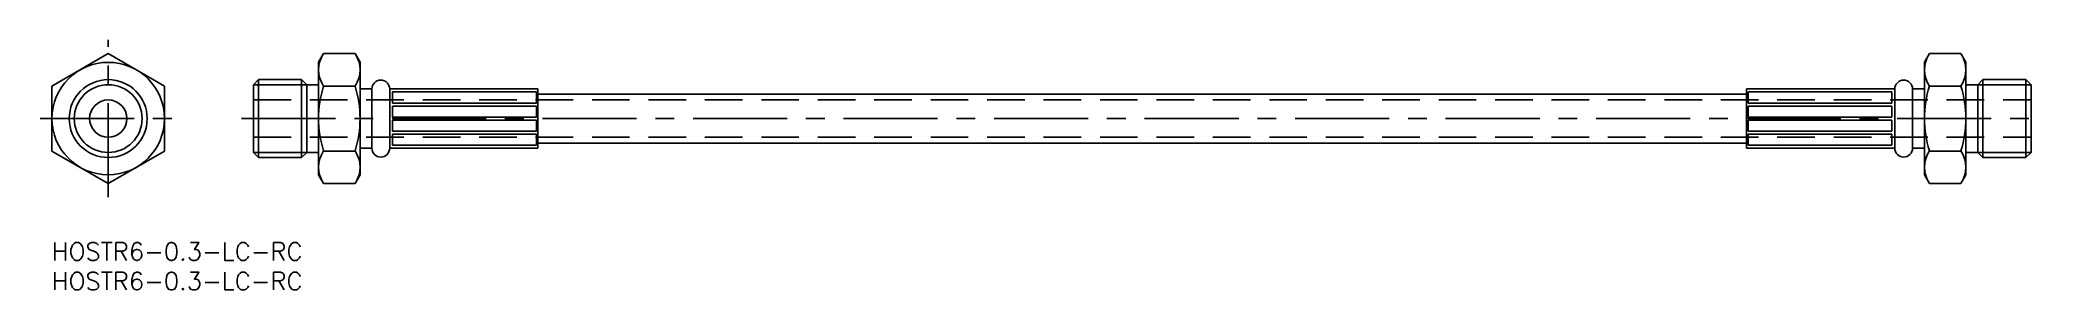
# Model space of a CAD drawing. Extents: x -2 to 336, y -8 to 34.
import ezdxf

# ---------------------------------------------------------------- set-up
doc = ezdxf.new("R2010")
doc.units = 0
doc.header["$LTSCALE"] = 0.5
doc.linetypes.add('CENTER', pattern=[50.8, 31.75, -6.35, 6.35, -6.35])
doc.linetypes.add('DASHED', pattern=[19.05, 12.7, -6.35])
for name, color, linetype in [('MSM_CENTER', 1, 'CENTER'), ('MSM_CONTINUOUS', 7, 'CONTINUOUS'), ('MSM_DASHED', 4, 'DASHED'), ('MSM_NARROW', 5, 'CONTINUOUS'), ('MSM_PART_NUMBER', 7, 'CONTINUOUS')]:
    doc.layers.add(name, color=color, linetype=linetype)
doc.styles.get("Standard").update_dxf_attribs({"font": 'txt.shx', "height": 3, "bigfont": 'bigfont.shx'})

# ---------------------------------------------------------------- blocks, each defined once
blk = doc.blocks.new('*U2')
at = {"layer": 'MSM_PART_NUMBER'}
blk.add_text('HOSTR6-0.3-LC-RC', height=3, dxfattribs=at).set_placement((0, -3))
blk = doc.blocks.new('*U3')
at = {"layer": 'MSM_PART_NUMBER'}
blk.add_text('HOSTR6-0.3-LC-RC', height=3, dxfattribs=at).set_placement((0, -8))

msp = doc.modelspace()

# ---------------------------------------------------------------- linework, layer by layer
at = {"layer": 'MSM_CENTER'}
for p, q in [((9.5, 7.69), (9.5, 34.25)), ((-2, 20.97), (21, 20.97)), ((32, 20.97), (336, 20.97))]:
    msp.add_line(p, q, dxfattribs=at)
at = {"layer": 'MSM_CONTINUOUS'}
for p, q in [((0, 26.45), (9.5, 31.94)), ((9.5, 31.94), (19, 26.45)), ((45, 30.48), (45.85, 31.95)), ((45, 11.48), (45, 30.48)), ((45.85, 31.95), (51.15, 31.95)), ((52, 30.48), (51.15, 31.95)), ((52, 11.48), (52, 30.48)), ((316, 30.48), (316.85, 31.95)), ((316, 11.48), (316, 30.48)), ((322.15, 31.95), (316.85, 31.95)), ((323, 30.48), (322.15, 31.95)), ((323, 11.48), (323, 30.48)), ((34.86, 27.55), (34, 26.69)), ((34.86, 27.55), (34.86, 14.39)), ((34.86, 27.55), (42.14, 27.55)), ((42.14, 27.55), (43, 26.69)), ((42.14, 27.55), (42.14, 14.39)), ((325.86, 27.55), (325, 26.69)), ((325.86, 27.55), (325.86, 14.39)), ((333.14, 27.55), (325.86, 27.55)), ((333.14, 27.55), (334, 26.69)), ((333.14, 27.55), (333.14, 14.39)), ((0, 15.48), (0, 26.45)), ((19, 26.45), (19, 15.48)), ((34, 26.69), (34, 15.25)), ((43, 26.69), (43, 15.25)), ((43, 26.69), (45, 26.69)), ((45.85, 26.46), (51.15, 26.46)), ((52, 25.97), (54, 25.97)), ((54, 15.97), (54, 25.97)), ((57, 25.97), (57, 15.97)), ((82, 25.97), (57, 25.97)), ((81.75, 25.47), (57.5, 25.47)), ((57.5, 25.47), (57.5, 23.59)), ((81.75, 25.47), (81.75, 23.59)), ((82, 25.97), (82, 15.97)), ((286, 25.12), (82, 25.12)), ((286, 25.97), (311, 25.97)), ((286, 25.97), (286, 15.97)), ((286.25, 25.47), (310.5, 25.47)), ((286.25, 25.47), (286.25, 23.59)), ((310.5, 25.47), (310.5, 23.59)), ((311, 25.97), (311, 15.97)), ((316, 25.97), (314, 25.97)), ((314, 15.97), (314, 25.97)), ((322.15, 26.46), (316.85, 26.46)), ((325, 26.69), (323, 26.69)), ((325, 26.69), (325, 15.25)), ((334, 26.69), (334, 15.25)), ((81.75, 23.59), (57.5, 23.59)), ((57.5, 23.09), (81.75, 23.09)), ((57.5, 23.09), (57.5, 21.22)), ((81.75, 21.22), (57.5, 21.22)), ((57.5, 20.72), (81.75, 20.72)), ((57.5, 18.84), (57.5, 20.72)), ((81.75, 23.09), (81.75, 21.22)), ((81.75, 18.84), (81.75, 20.72)), ((286.25, 23.59), (310.5, 23.59)), ((286.25, 23.09), (286.25, 21.22)), ((310.5, 23.09), (286.25, 23.09)), ((286.25, 21.22), (310.5, 21.22)), ((286.25, 18.84), (286.25, 20.72)), ((310.5, 20.72), (286.25, 20.72)), ((310.5, 23.09), (310.5, 21.22)), ((310.5, 18.84), (310.5, 20.72)), ((57.5, 18.84), (81.75, 18.84)), ((81.75, 18.34), (57.5, 18.34)), ((57.5, 16.47), (57.5, 18.34)), ((81.75, 16.47), (81.75, 18.34)), ((310.5, 18.84), (286.25, 18.84)), ((286.25, 16.47), (286.25, 18.34)), ((286.25, 18.34), (310.5, 18.34)), ((310.5, 16.47), (310.5, 18.34)), ((9.5, 10), (0, 15.48)), ((19, 15.48), (9.5, 10)), ((34.86, 14.39), (34, 15.25)), ((34.86, 14.39), (42.14, 14.39)), ((42.14, 14.39), (43, 15.25)), ((43, 15.25), (45, 15.25)), ((45.85, 15.49), (51.15, 15.49)), ((52, 15.97), (54, 15.97)), ((82, 15.97), (57, 15.97)), ((81.75, 16.47), (57.5, 16.47)), ((82, 16.82), (286, 16.82)), ((286, 15.97), (311, 15.97)), ((286.25, 16.47), (310.5, 16.47)), ((316, 15.97), (314, 15.97)), ((322.15, 15.49), (316.85, 15.49)), ((325, 15.25), (323, 15.25)), ((325.86, 14.39), (325, 15.25)), ((333.14, 14.39), (325.86, 14.39)), ((333.14, 14.39), (334, 15.25)), ((45, 11.48), (45.85, 10.01)), ((52, 11.48), (51.15, 10.01)), ((316, 11.48), (316.85, 10.01)), ((323, 11.48), (322.15, 10.01)), ((45.85, 10.01), (51.15, 10.01)), ((322.15, 10.01), (316.85, 10.01))]:
    msp.add_line(p, q, dxfattribs=at)
for radius in [9.5, 6.58, 3.15]:
    msp.add_circle((9.5, 20.97), radius, dxfattribs=at)
for centre, radius, start, end in [((49.86, 29.21), 4.86, 145.6158, 214.3842), ((47.14, 29.21), 4.86, 325.6158, 34.3842), ((320.86, 29.21), 4.86, 145.6158, 214.3842), ((318.14, 29.21), 4.86, 325.6158, 34.3842), ((55.5, 25.97), 1.5, 0, 180), ((312.5, 25.97), 1.5, 0, 180), ((63.15, 20.98), 18.15, 162.412, 197.588), ((33.85, 20.98), 18.15, 342.412, 17.588), ((334.15, 20.98), 18.15, 162.412, 197.588), ((304.85, 20.98), 18.15, 342.412, 17.588), ((49.86, 12.75), 4.86, 145.6158, 214.3842), ((47.14, 12.75), 4.86, 325.6158, 34.3842), ((55.5, 15.97), 1.5, 180, 360), ((312.5, 15.97), 1.5, 180, 0), ((320.86, 12.75), 4.86, 145.6158, 214.3842), ((318.14, 12.75), 4.86, 325.6158, 34.3842)]:
    msp.add_arc(centre, radius, start, end, dxfattribs=at)
at = {"layer": 'MSM_DASHED'}
for p, q in [((34, 24.12), (334, 24.12)), ((34, 17.82), (334, 17.82))]:
    msp.add_line(p, q, dxfattribs=at)
at = {"layer": 'MSM_NARROW'}
for p, q in [((34, 26.69), (43, 26.69)), ((334, 26.69), (325, 26.69)), ((34, 15.25), (43, 15.25)), ((334, 15.25), (325, 15.25))]:
    msp.add_line(p, q, dxfattribs=at)
msp.add_circle((9.5, 20.97), 5.72, dxfattribs=at)

# ---------------------------------------------------------------- block references
at = {"layer": 'MSM_CONTINUOUS'}
for name in ['*U2', '*U3']:
    msp.add_blockref(name, (0, 0), dxfattribs=at)

doc.saveas('drawing.dxf')
